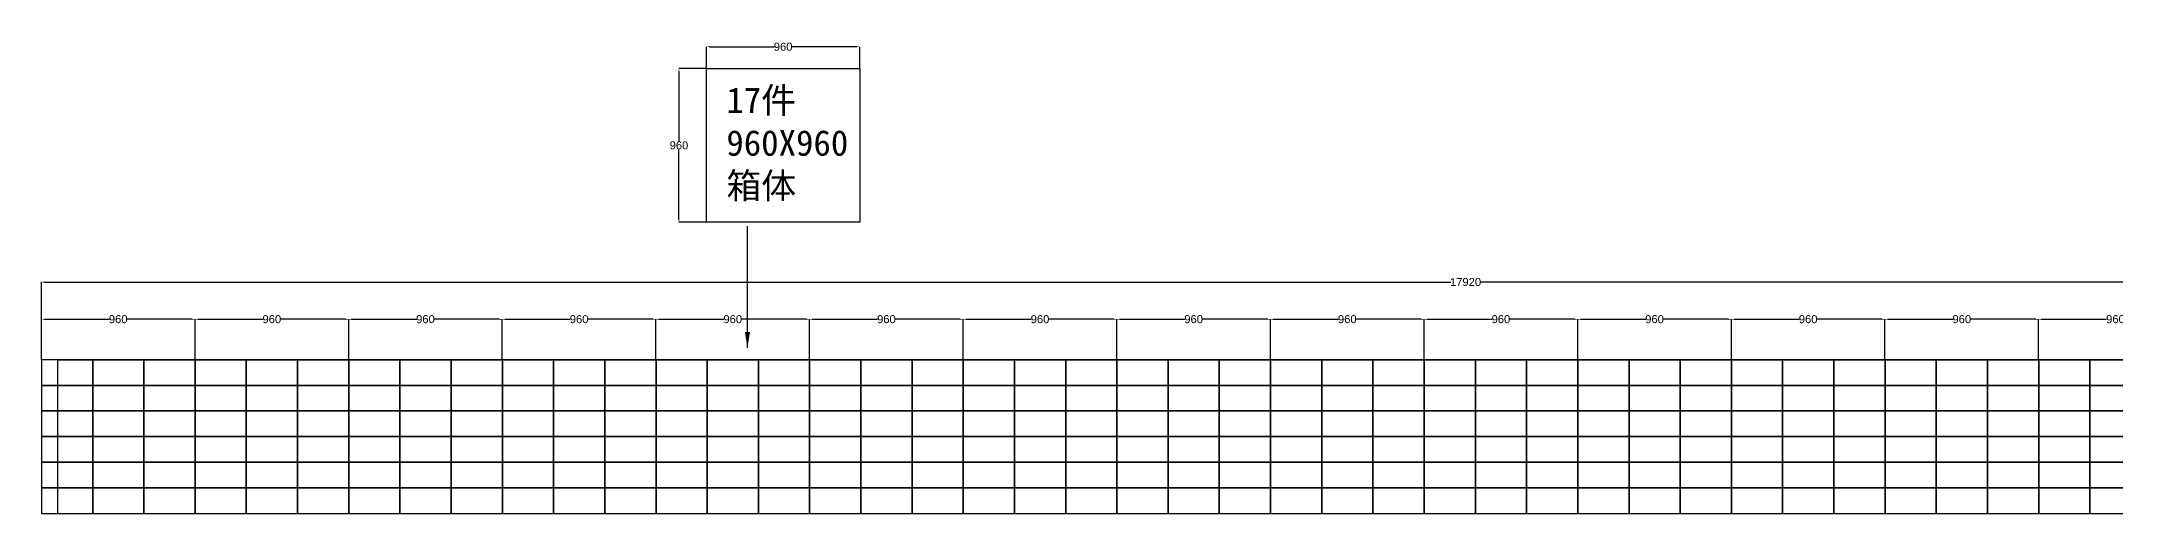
# Model space of a CAD drawing. Header units: inches. Extents: x 21093 to 127854, y 9039 to 35434.
# Drawn here: x 21093 to 34053, y 31460 to 34407 of the extents above; entities that cross this region are included whole.
import ezdxf

# ---------------------------------------------------------------- set-up
doc = ezdxf.new("R2010")
doc.units = ezdxf.units.IN
doc.header["$MEASUREMENT"] = 0
doc.styles.get("Standard").update_dxf_attribs({"font": 'arial.ttf'})
doc.dimstyles.get("Standard").update_dxf_attribs({"dimtxt": 50, "dimasz": 10, "dimexe": 0.18, "dimexo": 0.0625, "dimgap": 0.09, "dimtad": 0, "dimtih": 1, "dimtoh": 1, "dimdec": 0, "dimzin": 0, "dimdsep": 46, "dimtxsty": 'Standard', "dimcen": 0.09, "dimclrd": 3, "dimclre": 3, "dimclrt": 3, "dimadec": 0, "dimazin": 0, "dimtfac": 1, "dimtdec": 0, "dimtofl": 0, "dimtmove": 0, "dimatfit": 3, "dimfxl": 0, "dimtolj": 1, "dimtzin": 0, "dimarcsym": 0})

# ---------------------------------------------------------------- blocks, each defined once
blk = doc.blocks.new('*D35')
at = {"color": 3, "lineweight": -2}
for p, q in [((25248, 34238), (25248, 34374)), ((25268, 34374), (25673, 34374)), ((26188, 34374), (25783, 34374)), ((26208, 34238), (26208, 34374))]:
    blk.add_line(p, q, dxfattribs=at)
at = {"color": 3}
for points in [[(25268, 34377), (25268, 34371), (25248, 34374)], [(26188, 34377), (26188, 34371), (26208, 34374)]]:
    blk.add_solid(points, dxfattribs=at)
at = {"layer": 'Defpoints', "color": 0}
for p in [(26208, 34374), (25248, 34238), (26208, 34238)]:
    blk.add_point(p, dxfattribs=at)
at = {"color": 3, "insert": (25728, 34374), "char_height": 50, "attachment_point": 5}
blk.add_mtext('\\A1;960', dxfattribs=at)
blk = doc.blocks.new('*D36')
at = {"color": 3, "lineweight": -2}
for p, q in [((25248, 34238), (25076, 34238)), ((25077, 34218), (25077, 33784)), ((25077, 33298), (25077, 33733)), ((25248, 33278), (25076, 33278))]:
    blk.add_line(p, q, dxfattribs=at)
at = {"color": 3}
for points in [[(25073, 34218), (25080, 34218), (25077, 34238)], [(25073, 33298), (25080, 33298), (25077, 33278)]]:
    blk.add_solid(points, dxfattribs=at)
at = {"layer": 'Defpoints', "color": 0}
for p in [(25248, 34238), (25077, 33278), (25248, 33278)]:
    blk.add_point(p, dxfattribs=at)
at = {"color": 3, "insert": (25077, 33758), "char_height": 50, "attachment_point": 5}
blk.add_mtext('\\A1;960', dxfattribs=at)
blk = doc.blocks.new('*D77')
at = {"color": 3, "lineweight": -2}
for p, q in [((21093, 32420), (21093, 32906)), ((21113, 32905), (29900, 32905)), ((38994, 32905), (30084, 32905)), ((39014, 32420), (39014, 32906))]:
    blk.add_line(p, q, dxfattribs=at)
at = {"color": 3}
for points in [[(21113, 32909), (21113, 32902), (21093, 32905)], [(38994, 32909), (38994, 32902), (39014, 32905)]]:
    blk.add_solid(points, dxfattribs=at)
at = {"layer": 'Defpoints', "color": 0}
for p in [(39014, 32905), (21093, 32420), (39014, 32420)]:
    blk.add_point(p, dxfattribs=at)
at = {"color": 3, "insert": (29992, 32905), "char_height": 50, "attachment_point": 5}
blk.add_mtext('\\A1;17920', dxfattribs=at)
blk = doc.blocks.new('*D129')
at = {"color": 3, "lineweight": -2}
for p, q in [((33573, 32420), (33573, 32673)), ((33593, 32673), (33998, 32673)), ((34513, 32673), (34109, 32673)), ((34533, 32420), (34533, 32673))]:
    blk.add_line(p, q, dxfattribs=at)
at = {"color": 3}
for points in [[(33593, 32676), (33593, 32669), (33573, 32673)], [(34513, 32676), (34513, 32669), (34533, 32673)]]:
    blk.add_solid(points, dxfattribs=at)
at = {"layer": 'Defpoints', "color": 0}
for p in [(33573, 32673), (33573, 32420), (34533, 32420)]:
    blk.add_point(p, dxfattribs=at)
at = {"color": 3, "insert": (34053, 32673), "char_height": 50, "attachment_point": 5}
blk.add_mtext('\\A1;960', dxfattribs=at)
blk = doc.blocks.new('*D130')
at = {"color": 3, "lineweight": -2}
for p, q in [((32613, 32420), (32613, 32673)), ((32633, 32673), (33038, 32673)), ((33553, 32673), (33149, 32673)), ((33573, 32420), (33573, 32673))]:
    blk.add_line(p, q, dxfattribs=at)
at = {"color": 3}
for points in [[(32633, 32676), (32633, 32669), (32613, 32673)], [(33553, 32676), (33553, 32669), (33573, 32673)]]:
    blk.add_solid(points, dxfattribs=at)
at = {"layer": 'Defpoints', "color": 0}
for p in [(32613, 32673), (32613, 32420), (33573, 32420)]:
    blk.add_point(p, dxfattribs=at)
at = {"color": 3, "insert": (33093, 32673), "char_height": 50, "attachment_point": 5}
blk.add_mtext('\\A1;960', dxfattribs=at)
blk = doc.blocks.new('*D131')
at = {"color": 3, "lineweight": -2}
for p, q in [((31653, 32420), (31653, 32673)), ((31673, 32673), (32078, 32673)), ((32593, 32673), (32189, 32673)), ((32613, 32420), (32613, 32673))]:
    blk.add_line(p, q, dxfattribs=at)
at = {"color": 3}
for points in [[(31673, 32676), (31673, 32669), (31653, 32673)], [(32593, 32676), (32593, 32669), (32613, 32673)]]:
    blk.add_solid(points, dxfattribs=at)
at = {"layer": 'Defpoints', "color": 0}
for p in [(31653, 32673), (31653, 32420), (32613, 32420)]:
    blk.add_point(p, dxfattribs=at)
at = {"color": 3, "insert": (32133, 32673), "char_height": 50, "attachment_point": 5}
blk.add_mtext('\\A1;960', dxfattribs=at)
blk = doc.blocks.new('*D132')
at = {"color": 3, "lineweight": -2}
for p, q in [((30693, 32420), (30693, 32673)), ((30713, 32673), (31118, 32673)), ((31633, 32673), (31229, 32673)), ((31653, 32420), (31653, 32673))]:
    blk.add_line(p, q, dxfattribs=at)
at = {"color": 3}
for points in [[(30713, 32676), (30713, 32669), (30693, 32673)], [(31633, 32676), (31633, 32669), (31653, 32673)]]:
    blk.add_solid(points, dxfattribs=at)
at = {"layer": 'Defpoints', "color": 0}
for p in [(30693, 32673), (30693, 32420), (31653, 32420)]:
    blk.add_point(p, dxfattribs=at)
at = {"color": 3, "insert": (31173, 32673), "char_height": 50, "attachment_point": 5}
blk.add_mtext('\\A1;960', dxfattribs=at)
blk = doc.blocks.new('*D133')
at = {"color": 3, "lineweight": -2}
for p, q in [((29733, 32420), (29733, 32673)), ((29753, 32673), (30158, 32673)), ((30673, 32673), (30269, 32673)), ((30693, 32420), (30693, 32673))]:
    blk.add_line(p, q, dxfattribs=at)
at = {"color": 3}
for points in [[(29753, 32676), (29753, 32669), (29733, 32673)], [(30673, 32676), (30673, 32669), (30693, 32673)]]:
    blk.add_solid(points, dxfattribs=at)
at = {"layer": 'Defpoints', "color": 0}
for p in [(29733, 32673), (29733, 32420), (30693, 32420)]:
    blk.add_point(p, dxfattribs=at)
at = {"color": 3, "insert": (30213, 32673), "char_height": 50, "attachment_point": 5}
blk.add_mtext('\\A1;960', dxfattribs=at)
blk = doc.blocks.new('*D134')
at = {"color": 3, "lineweight": -2}
for p, q in [((28773, 32420), (28773, 32673)), ((28793, 32673), (29198, 32673)), ((29713, 32673), (29309, 32673)), ((29733, 32420), (29733, 32673))]:
    blk.add_line(p, q, dxfattribs=at)
at = {"color": 3}
for points in [[(28793, 32676), (28793, 32669), (28773, 32673)], [(29713, 32676), (29713, 32669), (29733, 32673)]]:
    blk.add_solid(points, dxfattribs=at)
at = {"layer": 'Defpoints', "color": 0}
for p in [(28773, 32673), (28773, 32420), (29733, 32420)]:
    blk.add_point(p, dxfattribs=at)
at = {"color": 3, "insert": (29253, 32673), "char_height": 50, "attachment_point": 5}
blk.add_mtext('\\A1;960', dxfattribs=at)
blk = doc.blocks.new('*D135')
at = {"color": 3, "lineweight": -2}
for p, q in [((27813, 32420), (27813, 32673)), ((27833, 32673), (28238, 32673)), ((28753, 32673), (28349, 32673)), ((28773, 32420), (28773, 32673))]:
    blk.add_line(p, q, dxfattribs=at)
at = {"color": 3}
for points in [[(27833, 32676), (27833, 32669), (27813, 32673)], [(28753, 32676), (28753, 32669), (28773, 32673)]]:
    blk.add_solid(points, dxfattribs=at)
at = {"layer": 'Defpoints', "color": 0}
for p in [(27813, 32673), (27813, 32420), (28773, 32420)]:
    blk.add_point(p, dxfattribs=at)
at = {"color": 3, "insert": (28293, 32673), "char_height": 50, "attachment_point": 5}
blk.add_mtext('\\A1;960', dxfattribs=at)
blk = doc.blocks.new('*D136')
at = {"color": 3, "lineweight": -2}
for p, q in [((26853, 32420), (26853, 32673)), ((26873, 32673), (27278, 32673)), ((27793, 32673), (27389, 32673)), ((27813, 32420), (27813, 32673))]:
    blk.add_line(p, q, dxfattribs=at)
at = {"color": 3}
for points in [[(26873, 32676), (26873, 32669), (26853, 32673)], [(27793, 32676), (27793, 32669), (27813, 32673)]]:
    blk.add_solid(points, dxfattribs=at)
at = {"layer": 'Defpoints', "color": 0}
for p in [(26853, 32673), (26853, 32420), (27813, 32420)]:
    blk.add_point(p, dxfattribs=at)
at = {"color": 3, "insert": (27333, 32673), "char_height": 50, "attachment_point": 5}
blk.add_mtext('\\A1;960', dxfattribs=at)
blk = doc.blocks.new('*D137')
at = {"color": 3, "lineweight": -2}
for p, q in [((25893, 32420), (25893, 32673)), ((25913, 32673), (26318, 32673)), ((26833, 32673), (26429, 32673)), ((26853, 32420), (26853, 32673))]:
    blk.add_line(p, q, dxfattribs=at)
at = {"color": 3}
for points in [[(25913, 32676), (25913, 32669), (25893, 32673)], [(26833, 32676), (26833, 32669), (26853, 32673)]]:
    blk.add_solid(points, dxfattribs=at)
at = {"layer": 'Defpoints', "color": 0}
for p in [(25893, 32673), (25893, 32420), (26853, 32420)]:
    blk.add_point(p, dxfattribs=at)
at = {"color": 3, "insert": (26373, 32673), "char_height": 50, "attachment_point": 5}
blk.add_mtext('\\A1;960', dxfattribs=at)
blk = doc.blocks.new('*D139')
at = {"color": 3, "lineweight": -2}
for p, q in [((24933, 32420), (24933, 32673)), ((24953, 32673), (25358, 32673)), ((25873, 32673), (25469, 32673)), ((25893, 32420), (25893, 32673))]:
    blk.add_line(p, q, dxfattribs=at)
at = {"color": 3}
for points in [[(24953, 32676), (24953, 32669), (24933, 32673)], [(25873, 32676), (25873, 32669), (25893, 32673)]]:
    blk.add_solid(points, dxfattribs=at)
at = {"layer": 'Defpoints', "color": 0}
for p in [(24933, 32673), (24933, 32420), (25893, 32420)]:
    blk.add_point(p, dxfattribs=at)
at = {"color": 3, "insert": (25413, 32673), "char_height": 50, "attachment_point": 5}
blk.add_mtext('\\A1;960', dxfattribs=at)
blk = doc.blocks.new('*D140')
at = {"color": 3, "lineweight": -2}
for p, q in [((23973, 32420), (23973, 32673)), ((23993, 32673), (24398, 32673)), ((24913, 32673), (24509, 32673)), ((24933, 32420), (24933, 32673))]:
    blk.add_line(p, q, dxfattribs=at)
at = {"color": 3}
for points in [[(23993, 32676), (23993, 32669), (23973, 32673)], [(24913, 32676), (24913, 32669), (24933, 32673)]]:
    blk.add_solid(points, dxfattribs=at)
at = {"layer": 'Defpoints', "color": 0}
for p in [(23973, 32673), (23973, 32420), (24933, 32420)]:
    blk.add_point(p, dxfattribs=at)
at = {"color": 3, "insert": (24453, 32673), "char_height": 50, "attachment_point": 5}
blk.add_mtext('\\A1;960', dxfattribs=at)
blk = doc.blocks.new('*D138')
at = {"color": 3, "lineweight": -2}
for p, q in [((23013, 32420), (23013, 32673)), ((23033, 32673), (23438, 32673)), ((23953, 32673), (23549, 32673)), ((23973, 32420), (23973, 32673))]:
    blk.add_line(p, q, dxfattribs=at)
at = {"color": 3}
for points in [[(23033, 32676), (23033, 32669), (23013, 32673)], [(23953, 32676), (23953, 32669), (23973, 32673)]]:
    blk.add_solid(points, dxfattribs=at)
at = {"layer": 'Defpoints', "color": 0}
for p in [(23013, 32673), (23013, 32420), (23973, 32420)]:
    blk.add_point(p, dxfattribs=at)
at = {"color": 3, "insert": (23493, 32673), "char_height": 50, "attachment_point": 5}
blk.add_mtext('\\A1;960', dxfattribs=at)
blk = doc.blocks.new('*D142')
at = {"color": 3, "lineweight": -2}
for p, q in [((22053, 32420), (22053, 32673)), ((22073, 32673), (22478, 32673)), ((22993, 32673), (22589, 32673)), ((23013, 32420), (23013, 32673))]:
    blk.add_line(p, q, dxfattribs=at)
at = {"color": 3}
for points in [[(22073, 32676), (22073, 32669), (22053, 32673)], [(22993, 32676), (22993, 32669), (23013, 32673)]]:
    blk.add_solid(points, dxfattribs=at)
at = {"layer": 'Defpoints', "color": 0}
for p in [(22053, 32673), (22053, 32420), (23013, 32420)]:
    blk.add_point(p, dxfattribs=at)
at = {"color": 3, "insert": (22533, 32673), "char_height": 50, "attachment_point": 5}
blk.add_mtext('\\A1;960', dxfattribs=at)
blk = doc.blocks.new('*D143')
at = {"color": 3, "lineweight": -2}
for p, q in [((21093, 32420), (21093, 32673)), ((21113, 32673), (21518, 32673)), ((22033, 32673), (21629, 32673)), ((22053, 32420), (22053, 32673))]:
    blk.add_line(p, q, dxfattribs=at)
at = {"color": 3}
for points in [[(21113, 32676), (21113, 32669), (21093, 32673)], [(22033, 32676), (22033, 32669), (22053, 32673)]]:
    blk.add_solid(points, dxfattribs=at)
at = {"layer": 'Defpoints', "color": 0}
for p in [(21093, 32673), (21093, 32420), (22053, 32420)]:
    blk.add_point(p, dxfattribs=at)
at = {"color": 3, "insert": (21573, 32673), "char_height": 50, "attachment_point": 5}
blk.add_mtext('\\A1;960', dxfattribs=at)

msp = doc.modelspace()

# ---------------------------------------------------------------- linework, layer by layer
at = {"color": 5}
for p, q in [((21193.5, 32420.1), (21193.5, 31460.1)), ((21193.5, 32420.1), (39013.5, 32420.1)), ((21193.5, 31460.1), (38537, 31460.1))]:
    msp.add_line(p, q, dxfattribs=at)
at = {"color": 3}
msp.add_lwpolyline([(25248.1, 34238.1), (26208.1, 34238.1), (26208.1, 33278.1), (25248.1, 33278.1)], close=True, dxfattribs=at)
at = {"color": 8}
for points in [[(21413.5, 32420.1), (21093.5, 32420.1), (21093.5, 32260.1), (21413.5, 32260.1)], [(21733.5, 32420.1), (21413.5, 32420.1), (21413.5, 32260.1), (21733.5, 32260.1)], [(22053.5, 32420.1), (21733.5, 32420.1), (21733.5, 32260.1), (22053.5, 32260.1)], [(22373.5, 32420.1), (22053.5, 32420.1), (22053.5, 32260.1), (22373.5, 32260.1)], [(22693.5, 32420.1), (22373.5, 32420.1), (22373.5, 32260.1), (22693.5, 32260.1)], [(23013.5, 32420.1), (22693.5, 32420.1), (22693.5, 32260.1), (23013.5, 32260.1)], [(23333.5, 32420.1), (23013.5, 32420.1), (23013.5, 32260.1), (23333.5, 32260.1)], [(23653.5, 32420.1), (23333.5, 32420.1), (23333.5, 32260.1), (23653.5, 32260.1)], [(23973.5, 32420.1), (23653.5, 32420.1), (23653.5, 32260.1), (23973.5, 32260.1)], [(24293.5, 32420.1), (23973.5, 32420.1), (23973.5, 32260.1), (24293.5, 32260.1)], [(24613.5, 32420.1), (24293.5, 32420.1), (24293.5, 32260.1), (24613.5, 32260.1)], [(24933.5, 32420.1), (24613.5, 32420.1), (24613.5, 32260.1), (24933.5, 32260.1)], [(25253.5, 32420.1), (24933.5, 32420.1), (24933.5, 32260.1), (25253.5, 32260.1)], [(25573.5, 32420.1), (25253.5, 32420.1), (25253.5, 32260.1), (25573.5, 32260.1)], [(25893.5, 32420.1), (25573.5, 32420.1), (25573.5, 32260.1), (25893.5, 32260.1)], [(26213.5, 32420.1), (25893.5, 32420.1), (25893.5, 32260.1), (26213.5, 32260.1)], [(26533.5, 32420.1), (26213.5, 32420.1), (26213.5, 32260.1), (26533.5, 32260.1)], [(26853.5, 32420.1), (26533.5, 32420.1), (26533.5, 32260.1), (26853.5, 32260.1)], [(27173.5, 32420.1), (26853.5, 32420.1), (26853.5, 32260.1), (27173.5, 32260.1)], [(27493.5, 32420.1), (27173.5, 32420.1), (27173.5, 32260.1), (27493.5, 32260.1)], [(27813.5, 32420.1), (27493.5, 32420.1), (27493.5, 32260.1), (27813.5, 32260.1)], [(28133.5, 32420.1), (27813.5, 32420.1), (27813.5, 32260.1), (28133.5, 32260.1)], [(28453.5, 32420.1), (28133.5, 32420.1), (28133.5, 32260.1), (28453.5, 32260.1)], [(28773.5, 32420.1), (28453.5, 32420.1), (28453.5, 32260.1), (28773.5, 32260.1)], [(29093.5, 32420.1), (28773.5, 32420.1), (28773.5, 32260.1), (29093.5, 32260.1)], [(29413.5, 32420.1), (29093.5, 32420.1), (29093.5, 32260.1), (29413.5, 32260.1)], [(29733.5, 32420.1), (29413.5, 32420.1), (29413.5, 32260.1), (29733.5, 32260.1)], [(30053.5, 32420.1), (29733.5, 32420.1), (29733.5, 32260.1), (30053.5, 32260.1)], [(30373.5, 32420.1), (30053.5, 32420.1), (30053.5, 32260.1), (30373.5, 32260.1)], [(30693.5, 32420.1), (30373.5, 32420.1), (30373.5, 32260.1), (30693.5, 32260.1)], [(31013.5, 32420.1), (30693.5, 32420.1), (30693.5, 32260.1), (31013.5, 32260.1)], [(31333.5, 32420.1), (31013.5, 32420.1), (31013.5, 32260.1), (31333.5, 32260.1)], [(31653.5, 32420.1), (31333.5, 32420.1), (31333.5, 32260.1), (31653.5, 32260.1)], [(31973.5, 32420.1), (31653.5, 32420.1), (31653.5, 32260.1), (31973.5, 32260.1)], [(32293.5, 32420.1), (31973.5, 32420.1), (31973.5, 32260.1), (32293.5, 32260.1)], [(32613.5, 32420.1), (32293.5, 32420.1), (32293.5, 32260.1), (32613.5, 32260.1)], [(32933.5, 32420.1), (32613.5, 32420.1), (32613.5, 32260.1), (32933.5, 32260.1)], [(33253.5, 32420.1), (32933.5, 32420.1), (32933.5, 32260.1), (33253.5, 32260.1)], [(33573.5, 32420.1), (33253.5, 32420.1), (33253.5, 32260.1), (33573.5, 32260.1)], [(33893.5, 32420.1), (33573.5, 32420.1), (33573.5, 32260.1), (33893.5, 32260.1)], [(34213.5, 32420.1), (33893.5, 32420.1), (33893.5, 32260.1), (34213.5, 32260.1)], [(21413.5, 32260.1), (21093.5, 32260.1), (21093.5, 32100.1), (21413.5, 32100.1)], [(21733.5, 32260.1), (21413.5, 32260.1), (21413.5, 32100.1), (21733.5, 32100.1)], [(22053.5, 32260.1), (21733.5, 32260.1), (21733.5, 32100.1), (22053.5, 32100.1)], [(22373.5, 32260.1), (22053.5, 32260.1), (22053.5, 32100.1), (22373.5, 32100.1)], [(22693.5, 32260.1), (22373.5, 32260.1), (22373.5, 32100.1), (22693.5, 32100.1)], [(23013.5, 32260.1), (22693.5, 32260.1), (22693.5, 32100.1), (23013.5, 32100.1)], [(23333.5, 32260.1), (23013.5, 32260.1), (23013.5, 32100.1), (23333.5, 32100.1)], [(23653.5, 32260.1), (23333.5, 32260.1), (23333.5, 32100.1), (23653.5, 32100.1)], [(23973.5, 32260.1), (23653.5, 32260.1), (23653.5, 32100.1), (23973.5, 32100.1)], [(24293.5, 32260.1), (23973.5, 32260.1), (23973.5, 32100.1), (24293.5, 32100.1)], [(24613.5, 32260.1), (24293.5, 32260.1), (24293.5, 32100.1), (24613.5, 32100.1)], [(24933.5, 32260.1), (24613.5, 32260.1), (24613.5, 32100.1), (24933.5, 32100.1)], [(25253.5, 32260.1), (24933.5, 32260.1), (24933.5, 32100.1), (25253.5, 32100.1)], [(25573.5, 32260.1), (25253.5, 32260.1), (25253.5, 32100.1), (25573.5, 32100.1)], [(25893.5, 32260.1), (25573.5, 32260.1), (25573.5, 32100.1), (25893.5, 32100.1)], [(26213.5, 32260.1), (25893.5, 32260.1), (25893.5, 32100.1), (26213.5, 32100.1)], [(26533.5, 32260.1), (26213.5, 32260.1), (26213.5, 32100.1), (26533.5, 32100.1)], [(26853.5, 32260.1), (26533.5, 32260.1), (26533.5, 32100.1), (26853.5, 32100.1)], [(27173.5, 32260.1), (26853.5, 32260.1), (26853.5, 32100.1), (27173.5, 32100.1)], [(27493.5, 32260.1), (27173.5, 32260.1), (27173.5, 32100.1), (27493.5, 32100.1)], [(27813.5, 32260.1), (27493.5, 32260.1), (27493.5, 32100.1), (27813.5, 32100.1)], [(28133.5, 32260.1), (27813.5, 32260.1), (27813.5, 32100.1), (28133.5, 32100.1)], [(28453.5, 32260.1), (28133.5, 32260.1), (28133.5, 32100.1), (28453.5, 32100.1)], [(28773.5, 32260.1), (28453.5, 32260.1), (28453.5, 32100.1), (28773.5, 32100.1)], [(29093.5, 32260.1), (28773.5, 32260.1), (28773.5, 32100.1), (29093.5, 32100.1)], [(29413.5, 32260.1), (29093.5, 32260.1), (29093.5, 32100.1), (29413.5, 32100.1)], [(29733.5, 32260.1), (29413.5, 32260.1), (29413.5, 32100.1), (29733.5, 32100.1)], [(30053.5, 32260.1), (29733.5, 32260.1), (29733.5, 32100.1), (30053.5, 32100.1)], [(30373.5, 32260.1), (30053.5, 32260.1), (30053.5, 32100.1), (30373.5, 32100.1)], [(30693.5, 32260.1), (30373.5, 32260.1), (30373.5, 32100.1), (30693.5, 32100.1)], [(31013.5, 32260.1), (30693.5, 32260.1), (30693.5, 32100.1), (31013.5, 32100.1)], [(31333.5, 32260.1), (31013.5, 32260.1), (31013.5, 32100.1), (31333.5, 32100.1)], [(31653.5, 32260.1), (31333.5, 32260.1), (31333.5, 32100.1), (31653.5, 32100.1)], [(31973.5, 32260.1), (31653.5, 32260.1), (31653.5, 32100.1), (31973.5, 32100.1)], [(32293.5, 32260.1), (31973.5, 32260.1), (31973.5, 32100.1), (32293.5, 32100.1)], [(32613.5, 32260.1), (32293.5, 32260.1), (32293.5, 32100.1), (32613.5, 32100.1)], [(32933.5, 32260.1), (32613.5, 32260.1), (32613.5, 32100.1), (32933.5, 32100.1)], [(33253.5, 32260.1), (32933.5, 32260.1), (32933.5, 32100.1), (33253.5, 32100.1)], [(33573.5, 32260.1), (33253.5, 32260.1), (33253.5, 32100.1), (33573.5, 32100.1)], [(33893.5, 32260.1), (33573.5, 32260.1), (33573.5, 32100.1), (33893.5, 32100.1)], [(34213.5, 32260.1), (33893.5, 32260.1), (33893.5, 32100.1), (34213.5, 32100.1)], [(21413.5, 32100.1), (21093.5, 32100.1), (21093.5, 31940.1), (21413.5, 31940.1)], [(21733.5, 32100.1), (21413.5, 32100.1), (21413.5, 31940.1), (21733.5, 31940.1)], [(22053.5, 32100.1), (21733.5, 32100.1), (21733.5, 31940.1), (22053.5, 31940.1)], [(22373.5, 32100.1), (22053.5, 32100.1), (22053.5, 31940.1), (22373.5, 31940.1)], [(22693.5, 32100.1), (22373.5, 32100.1), (22373.5, 31940.1), (22693.5, 31940.1)], [(23013.5, 32100.1), (22693.5, 32100.1), (22693.5, 31940.1), (23013.5, 31940.1)], [(23333.5, 32100.1), (23013.5, 32100.1), (23013.5, 31940.1), (23333.5, 31940.1)], [(23653.5, 32100.1), (23333.5, 32100.1), (23333.5, 31940.1), (23653.5, 31940.1)], [(23973.5, 32100.1), (23653.5, 32100.1), (23653.5, 31940.1), (23973.5, 31940.1)], [(24293.5, 32100.1), (23973.5, 32100.1), (23973.5, 31940.1), (24293.5, 31940.1)], [(24613.5, 32100.1), (24293.5, 32100.1), (24293.5, 31940.1), (24613.5, 31940.1)], [(24933.5, 32100.1), (24613.5, 32100.1), (24613.5, 31940.1), (24933.5, 31940.1)], [(25253.5, 32100.1), (24933.5, 32100.1), (24933.5, 31940.1), (25253.5, 31940.1)], [(25573.5, 32100.1), (25253.5, 32100.1), (25253.5, 31940.1), (25573.5, 31940.1)], [(25893.5, 32100.1), (25573.5, 32100.1), (25573.5, 31940.1), (25893.5, 31940.1)], [(26213.5, 32100.1), (25893.5, 32100.1), (25893.5, 31940.1), (26213.5, 31940.1)], [(26533.5, 32100.1), (26213.5, 32100.1), (26213.5, 31940.1), (26533.5, 31940.1)], [(26853.5, 32100.1), (26533.5, 32100.1), (26533.5, 31940.1), (26853.5, 31940.1)], [(27173.5, 32100.1), (26853.5, 32100.1), (26853.5, 31940.1), (27173.5, 31940.1)], [(27493.5, 32100.1), (27173.5, 32100.1), (27173.5, 31940.1), (27493.5, 31940.1)], [(27813.5, 32100.1), (27493.5, 32100.1), (27493.5, 31940.1), (27813.5, 31940.1)], [(28133.5, 32100.1), (27813.5, 32100.1), (27813.5, 31940.1), (28133.5, 31940.1)], [(28453.5, 32100.1), (28133.5, 32100.1), (28133.5, 31940.1), (28453.5, 31940.1)], [(28773.5, 32100.1), (28453.5, 32100.1), (28453.5, 31940.1), (28773.5, 31940.1)], [(29093.5, 32100.1), (28773.5, 32100.1), (28773.5, 31940.1), (29093.5, 31940.1)], [(29413.5, 32100.1), (29093.5, 32100.1), (29093.5, 31940.1), (29413.5, 31940.1)], [(29733.5, 32100.1), (29413.5, 32100.1), (29413.5, 31940.1), (29733.5, 31940.1)], [(30053.5, 32100.1), (29733.5, 32100.1), (29733.5, 31940.1), (30053.5, 31940.1)], [(30373.5, 32100.1), (30053.5, 32100.1), (30053.5, 31940.1), (30373.5, 31940.1)], [(30693.5, 32100.1), (30373.5, 32100.1), (30373.5, 31940.1), (30693.5, 31940.1)], [(31013.5, 32100.1), (30693.5, 32100.1), (30693.5, 31940.1), (31013.5, 31940.1)], [(31333.5, 32100.1), (31013.5, 32100.1), (31013.5, 31940.1), (31333.5, 31940.1)], [(31653.5, 32100.1), (31333.5, 32100.1), (31333.5, 31940.1), (31653.5, 31940.1)], [(31973.5, 32100.1), (31653.5, 32100.1), (31653.5, 31940.1), (31973.5, 31940.1)], [(32293.5, 32100.1), (31973.5, 32100.1), (31973.5, 31940.1), (32293.5, 31940.1)], [(32613.5, 32100.1), (32293.5, 32100.1), (32293.5, 31940.1), (32613.5, 31940.1)], [(32933.5, 32100.1), (32613.5, 32100.1), (32613.5, 31940.1), (32933.5, 31940.1)], [(33253.5, 32100.1), (32933.5, 32100.1), (32933.5, 31940.1), (33253.5, 31940.1)], [(33573.5, 32100.1), (33253.5, 32100.1), (33253.5, 31940.1), (33573.5, 31940.1)], [(33893.5, 32100.1), (33573.5, 32100.1), (33573.5, 31940.1), (33893.5, 31940.1)], [(34213.5, 32100.1), (33893.5, 32100.1), (33893.5, 31940.1), (34213.5, 31940.1)], [(21413.5, 31940.1), (21093.5, 31940.1), (21093.5, 31780.1), (21413.5, 31780.1)], [(21733.5, 31940.1), (21413.5, 31940.1), (21413.5, 31780.1), (21733.5, 31780.1)], [(22053.5, 31940.1), (21733.5, 31940.1), (21733.5, 31780.1), (22053.5, 31780.1)], [(22373.5, 31940.1), (22053.5, 31940.1), (22053.5, 31780.1), (22373.5, 31780.1)], [(22693.5, 31940.1), (22373.5, 31940.1), (22373.5, 31780.1), (22693.5, 31780.1)], [(23013.5, 31940.1), (22693.5, 31940.1), (22693.5, 31780.1), (23013.5, 31780.1)], [(23333.5, 31940.1), (23013.5, 31940.1), (23013.5, 31780.1), (23333.5, 31780.1)], [(23653.5, 31940.1), (23333.5, 31940.1), (23333.5, 31780.1), (23653.5, 31780.1)], [(23973.5, 31940.1), (23653.5, 31940.1), (23653.5, 31780.1), (23973.5, 31780.1)], [(24293.5, 31940.1), (23973.5, 31940.1), (23973.5, 31780.1), (24293.5, 31780.1)], [(24613.5, 31940.1), (24293.5, 31940.1), (24293.5, 31780.1), (24613.5, 31780.1)], [(24933.5, 31940.1), (24613.5, 31940.1), (24613.5, 31780.1), (24933.5, 31780.1)], [(25253.5, 31940.1), (24933.5, 31940.1), (24933.5, 31780.1), (25253.5, 31780.1)], [(25573.5, 31940.1), (25253.5, 31940.1), (25253.5, 31780.1), (25573.5, 31780.1)], [(25893.5, 31940.1), (25573.5, 31940.1), (25573.5, 31780.1), (25893.5, 31780.1)], [(26213.5, 31940.1), (25893.5, 31940.1), (25893.5, 31780.1), (26213.5, 31780.1)], [(26533.5, 31940.1), (26213.5, 31940.1), (26213.5, 31780.1), (26533.5, 31780.1)], [(26853.5, 31940.1), (26533.5, 31940.1), (26533.5, 31780.1), (26853.5, 31780.1)], [(27173.5, 31940.1), (26853.5, 31940.1), (26853.5, 31780.1), (27173.5, 31780.1)], [(27493.5, 31940.1), (27173.5, 31940.1), (27173.5, 31780.1), (27493.5, 31780.1)], [(27813.5, 31940.1), (27493.5, 31940.1), (27493.5, 31780.1), (27813.5, 31780.1)], [(28133.5, 31940.1), (27813.5, 31940.1), (27813.5, 31780.1), (28133.5, 31780.1)], [(28453.5, 31940.1), (28133.5, 31940.1), (28133.5, 31780.1), (28453.5, 31780.1)], [(28773.5, 31940.1), (28453.5, 31940.1), (28453.5, 31780.1), (28773.5, 31780.1)], [(29093.5, 31940.1), (28773.5, 31940.1), (28773.5, 31780.1), (29093.5, 31780.1)], [(29413.5, 31940.1), (29093.5, 31940.1), (29093.5, 31780.1), (29413.5, 31780.1)], [(29733.5, 31940.1), (29413.5, 31940.1), (29413.5, 31780.1), (29733.5, 31780.1)], [(30053.5, 31940.1), (29733.5, 31940.1), (29733.5, 31780.1), (30053.5, 31780.1)], [(30373.5, 31940.1), (30053.5, 31940.1), (30053.5, 31780.1), (30373.5, 31780.1)], [(30693.5, 31940.1), (30373.5, 31940.1), (30373.5, 31780.1), (30693.5, 31780.1)], [(31013.5, 31940.1), (30693.5, 31940.1), (30693.5, 31780.1), (31013.5, 31780.1)], [(31333.5, 31940.1), (31013.5, 31940.1), (31013.5, 31780.1), (31333.5, 31780.1)], [(31653.5, 31940.1), (31333.5, 31940.1), (31333.5, 31780.1), (31653.5, 31780.1)], [(31973.5, 31940.1), (31653.5, 31940.1), (31653.5, 31780.1), (31973.5, 31780.1)], [(32293.5, 31940.1), (31973.5, 31940.1), (31973.5, 31780.1), (32293.5, 31780.1)], [(32613.5, 31940.1), (32293.5, 31940.1), (32293.5, 31780.1), (32613.5, 31780.1)], [(32933.5, 31940.1), (32613.5, 31940.1), (32613.5, 31780.1), (32933.5, 31780.1)], [(33253.5, 31940.1), (32933.5, 31940.1), (32933.5, 31780.1), (33253.5, 31780.1)], [(33573.5, 31940.1), (33253.5, 31940.1), (33253.5, 31780.1), (33573.5, 31780.1)], [(33893.5, 31940.1), (33573.5, 31940.1), (33573.5, 31780.1), (33893.5, 31780.1)], [(34213.5, 31940.1), (33893.5, 31940.1), (33893.5, 31780.1), (34213.5, 31780.1)], [(21413.5, 31780.1), (21093.5, 31780.1), (21093.5, 31620.1), (21413.5, 31620.1)], [(21733.5, 31780.1), (21413.5, 31780.1), (21413.5, 31620.1), (21733.5, 31620.1)], [(22053.5, 31780.1), (21733.5, 31780.1), (21733.5, 31620.1), (22053.5, 31620.1)], [(22373.5, 31780.1), (22053.5, 31780.1), (22053.5, 31620.1), (22373.5, 31620.1)], [(22693.5, 31780.1), (22373.5, 31780.1), (22373.5, 31620.1), (22693.5, 31620.1)], [(23013.5, 31780.1), (22693.5, 31780.1), (22693.5, 31620.1), (23013.5, 31620.1)], [(23333.5, 31780.1), (23013.5, 31780.1), (23013.5, 31620.1), (23333.5, 31620.1)], [(23653.5, 31780.1), (23333.5, 31780.1), (23333.5, 31620.1), (23653.5, 31620.1)], [(23973.5, 31780.1), (23653.5, 31780.1), (23653.5, 31620.1), (23973.5, 31620.1)], [(24293.5, 31780.1), (23973.5, 31780.1), (23973.5, 31620.1), (24293.5, 31620.1)], [(24613.5, 31780.1), (24293.5, 31780.1), (24293.5, 31620.1), (24613.5, 31620.1)], [(24933.5, 31780.1), (24613.5, 31780.1), (24613.5, 31620.1), (24933.5, 31620.1)], [(25253.5, 31780.1), (24933.5, 31780.1), (24933.5, 31620.1), (25253.5, 31620.1)], [(25573.5, 31780.1), (25253.5, 31780.1), (25253.5, 31620.1), (25573.5, 31620.1)], [(25893.5, 31780.1), (25573.5, 31780.1), (25573.5, 31620.1), (25893.5, 31620.1)], [(26213.5, 31780.1), (25893.5, 31780.1), (25893.5, 31620.1), (26213.5, 31620.1)], [(26533.5, 31780.1), (26213.5, 31780.1), (26213.5, 31620.1), (26533.5, 31620.1)], [(26853.5, 31780.1), (26533.5, 31780.1), (26533.5, 31620.1), (26853.5, 31620.1)], [(27173.5, 31780.1), (26853.5, 31780.1), (26853.5, 31620.1), (27173.5, 31620.1)], [(27493.5, 31780.1), (27173.5, 31780.1), (27173.5, 31620.1), (27493.5, 31620.1)], [(27813.5, 31780.1), (27493.5, 31780.1), (27493.5, 31620.1), (27813.5, 31620.1)], [(28133.5, 31780.1), (27813.5, 31780.1), (27813.5, 31620.1), (28133.5, 31620.1)], [(28453.5, 31780.1), (28133.5, 31780.1), (28133.5, 31620.1), (28453.5, 31620.1)], [(28773.5, 31780.1), (28453.5, 31780.1), (28453.5, 31620.1), (28773.5, 31620.1)], [(29093.5, 31780.1), (28773.5, 31780.1), (28773.5, 31620.1), (29093.5, 31620.1)], [(29413.5, 31780.1), (29093.5, 31780.1), (29093.5, 31620.1), (29413.5, 31620.1)], [(29733.5, 31780.1), (29413.5, 31780.1), (29413.5, 31620.1), (29733.5, 31620.1)], [(30053.5, 31780.1), (29733.5, 31780.1), (29733.5, 31620.1), (30053.5, 31620.1)], [(30373.5, 31780.1), (30053.5, 31780.1), (30053.5, 31620.1), (30373.5, 31620.1)], [(30693.5, 31780.1), (30373.5, 31780.1), (30373.5, 31620.1), (30693.5, 31620.1)], [(31013.5, 31780.1), (30693.5, 31780.1), (30693.5, 31620.1), (31013.5, 31620.1)], [(31333.5, 31780.1), (31013.5, 31780.1), (31013.5, 31620.1), (31333.5, 31620.1)], [(31653.5, 31780.1), (31333.5, 31780.1), (31333.5, 31620.1), (31653.5, 31620.1)], [(31973.5, 31780.1), (31653.5, 31780.1), (31653.5, 31620.1), (31973.5, 31620.1)], [(32293.5, 31780.1), (31973.5, 31780.1), (31973.5, 31620.1), (32293.5, 31620.1)], [(32613.5, 31780.1), (32293.5, 31780.1), (32293.5, 31620.1), (32613.5, 31620.1)], [(32933.5, 31780.1), (32613.5, 31780.1), (32613.5, 31620.1), (32933.5, 31620.1)], [(33253.5, 31780.1), (32933.5, 31780.1), (32933.5, 31620.1), (33253.5, 31620.1)], [(33573.5, 31780.1), (33253.5, 31780.1), (33253.5, 31620.1), (33573.5, 31620.1)], [(33893.5, 31780.1), (33573.5, 31780.1), (33573.5, 31620.1), (33893.5, 31620.1)], [(34213.5, 31780.1), (33893.5, 31780.1), (33893.5, 31620.1), (34213.5, 31620.1)], [(21413.5, 31620.1), (21093.5, 31620.1), (21093.5, 31460.1), (21413.5, 31460.1)], [(21733.5, 31620.1), (21413.5, 31620.1), (21413.5, 31460.1), (21733.5, 31460.1)], [(22053.5, 31620.1), (21733.5, 31620.1), (21733.5, 31460.1), (22053.5, 31460.1)], [(22373.5, 31620.1), (22053.5, 31620.1), (22053.5, 31460.1), (22373.5, 31460.1)], [(22693.5, 31620.1), (22373.5, 31620.1), (22373.5, 31460.1), (22693.5, 31460.1)], [(23013.5, 31620.1), (22693.5, 31620.1), (22693.5, 31460.1), (23013.5, 31460.1)], [(23333.5, 31620.1), (23013.5, 31620.1), (23013.5, 31460.1), (23333.5, 31460.1)], [(23653.5, 31620.1), (23333.5, 31620.1), (23333.5, 31460.1), (23653.5, 31460.1)], [(23973.5, 31620.1), (23653.5, 31620.1), (23653.5, 31460.1), (23973.5, 31460.1)], [(24293.5, 31620.1), (23973.5, 31620.1), (23973.5, 31460.1), (24293.5, 31460.1)], [(24613.5, 31620.1), (24293.5, 31620.1), (24293.5, 31460.1), (24613.5, 31460.1)], [(24933.5, 31620.1), (24613.5, 31620.1), (24613.5, 31460.1), (24933.5, 31460.1)], [(25253.5, 31620.1), (24933.5, 31620.1), (24933.5, 31460.1), (25253.5, 31460.1)], [(25573.5, 31620.1), (25253.5, 31620.1), (25253.5, 31460.1), (25573.5, 31460.1)], [(25893.5, 31620.1), (25573.5, 31620.1), (25573.5, 31460.1), (25893.5, 31460.1)], [(26213.5, 31620.1), (25893.5, 31620.1), (25893.5, 31460.1), (26213.5, 31460.1)], [(26533.5, 31620.1), (26213.5, 31620.1), (26213.5, 31460.1), (26533.5, 31460.1)], [(26853.5, 31620.1), (26533.5, 31620.1), (26533.5, 31460.1), (26853.5, 31460.1)], [(27173.5, 31620.1), (26853.5, 31620.1), (26853.5, 31460.1), (27173.5, 31460.1)], [(27493.5, 31620.1), (27173.5, 31620.1), (27173.5, 31460.1), (27493.5, 31460.1)], [(27813.5, 31620.1), (27493.5, 31620.1), (27493.5, 31460.1), (27813.5, 31460.1)], [(28133.5, 31620.1), (27813.5, 31620.1), (27813.5, 31460.1), (28133.5, 31460.1)], [(28453.5, 31620.1), (28133.5, 31620.1), (28133.5, 31460.1), (28453.5, 31460.1)], [(28773.5, 31620.1), (28453.5, 31620.1), (28453.5, 31460.1), (28773.5, 31460.1)], [(29093.5, 31620.1), (28773.5, 31620.1), (28773.5, 31460.1), (29093.5, 31460.1)], [(29413.5, 31620.1), (29093.5, 31620.1), (29093.5, 31460.1), (29413.5, 31460.1)], [(29733.5, 31620.1), (29413.5, 31620.1), (29413.5, 31460.1), (29733.5, 31460.1)], [(30053.5, 31620.1), (29733.5, 31620.1), (29733.5, 31460.1), (30053.5, 31460.1)], [(30373.5, 31620.1), (30053.5, 31620.1), (30053.5, 31460.1), (30373.5, 31460.1)], [(30693.5, 31620.1), (30373.5, 31620.1), (30373.5, 31460.1), (30693.5, 31460.1)], [(31013.5, 31620.1), (30693.5, 31620.1), (30693.5, 31460.1), (31013.5, 31460.1)], [(31333.5, 31620.1), (31013.5, 31620.1), (31013.5, 31460.1), (31333.5, 31460.1)], [(31653.5, 31620.1), (31333.5, 31620.1), (31333.5, 31460.1), (31653.5, 31460.1)], [(31973.5, 31620.1), (31653.5, 31620.1), (31653.5, 31460.1), (31973.5, 31460.1)], [(32293.5, 31620.1), (31973.5, 31620.1), (31973.5, 31460.1), (32293.5, 31460.1)], [(32613.5, 31620.1), (32293.5, 31620.1), (32293.5, 31460.1), (32613.5, 31460.1)], [(32933.5, 31620.1), (32613.5, 31620.1), (32613.5, 31460.1), (32933.5, 31460.1)], [(33253.5, 31620.1), (32933.5, 31620.1), (32933.5, 31460.1), (33253.5, 31460.1)], [(33573.5, 31620.1), (33253.5, 31620.1), (33253.5, 31460.1), (33573.5, 31460.1)], [(33893.5, 31620.1), (33573.5, 31620.1), (33573.5, 31460.1), (33893.5, 31460.1)], [(34213.5, 31620.1), (33893.5, 31620.1), (33893.5, 31460.1), (34213.5, 31460.1)]]:
    msp.add_lwpolyline(points, close=True, dxfattribs=at)

# ---------------------------------------------------------------- texts
at = {"color": 8, "insert": (25373.1, 34120.1), "char_height": 160, "attachment_point": 1}
msp.add_mtext_dynamic_manual_height_columns('{\\fSimSun|b0|i0|c134|p2;17件\\P960X960\\P箱体}', width=1146.336, gutter_width=1, heights=[0], dxfattribs=at)

# ---------------------------------------------------------------- dimensions: what is measured, and where the dimension line sits
at = {"color": 3}
for base, p1, p2, picture, middle in [((26208.1, 34373.8), (25248.1, 34238.1), (26208.1, 34238.1), '*D35', (25728.1, 34373.8)), ((21093.5, 32672.6), (22053.5, 32420.1), (21093.5, 32420.1), '*D143', (21573.5, 32672.6)), ((22053.5, 32672.6), (23013.5, 32420.1), (22053.5, 32420.1), '*D142', (22533.5, 32672.6)), ((23013.5, 32672.6), (23973.5, 32420.1), (23013.5, 32420.1), '*D138', (23493.5, 32672.6)), ((23973.5, 32672.6), (24933.5, 32420.1), (23973.5, 32420.1), '*D140', (24453.5, 32672.6)), ((24933.5, 32672.6), (25893.5, 32420.1), (24933.5, 32420.1), '*D139', (25413.5, 32672.6)), ((25893.5, 32672.6), (26853.5, 32420.1), (25893.5, 32420.1), '*D137', (26373.5, 32672.6)), ((26853.5, 32672.6), (27813.5, 32420.1), (26853.5, 32420.1), '*D136', (27333.5, 32672.6)), ((27813.5, 32672.6), (28773.5, 32420.1), (27813.5, 32420.1), '*D135', (28293.5, 32672.6)), ((28773.5, 32672.7), (29733.5, 32420.2), (28773.5, 32420.1), '*D134', (29253.5, 32672.7)), ((29733.5, 32672.7), (30693.5, 32420.2), (29733.5, 32420.1), '*D133', (30213.5, 32672.7)), ((30693.5, 32672.7), (31653.5, 32420.2), (30693.5, 32420.1), '*D132', (31173.5, 32672.7)), ((31653.5, 32672.6), (32613.5, 32420.1), (31653.5, 32420.1), '*D131', (32133.5, 32672.6)), ((32613.5, 32672.6), (33573.5, 32420.1), (32613.5, 32420.1), '*D130', (33093.5, 32672.6)), ((33573.5, 32672.6), (34533.5, 32420.1), (33573.5, 32420.1), '*D129', (34053.5, 32672.6))]:
    dim = msp.add_linear_dim(base=base, p1=p1, p2=p2, dimstyle='Standard', override={"dimasz": 20, "dimtfillclr": 3}, dxfattribs=at)
    dim.commit()
    dim.dimension.update_dxf_attribs({"geometry": picture, "text_midpoint": middle})
dim = msp.add_linear_dim(base=(25076.6, 33278.1), p1=(25248.1, 34238.1), p2=(25248.1, 33278.1), angle=90, dimstyle='Standard', override={"dimasz": 20, "dimtfillclr": 3}, dxfattribs=at)
dim.commit()
dim.dimension.update_dxf_attribs({"geometry": '*D36', "text_midpoint": (25076.6, 33758.1)})
dim = msp.add_linear_dim(base=(39013.6, 32905.4), p1=(21093.5, 32420.2), p2=(39013.6, 32420.2), dimstyle='Standard', override={"dimasz": 20, "dimtfillclr": 3}, dxfattribs=at)
dim.commit()
dim.dimension.update_dxf_attribs({"geometry": '*D77', "text_midpoint": (29991.9, 32905.4), "dimtype": 160})

# ---------------------------------------------------------------- leaders
at = {"color": 8}
msp.add_leader([(25504.8, 32494.1), (25504.8, 33253.2)], dimstyle='Standard', override={"dimasz": 100, "dimtfillclr": 3}, dxfattribs=at)

doc.saveas('drawing.dxf')
